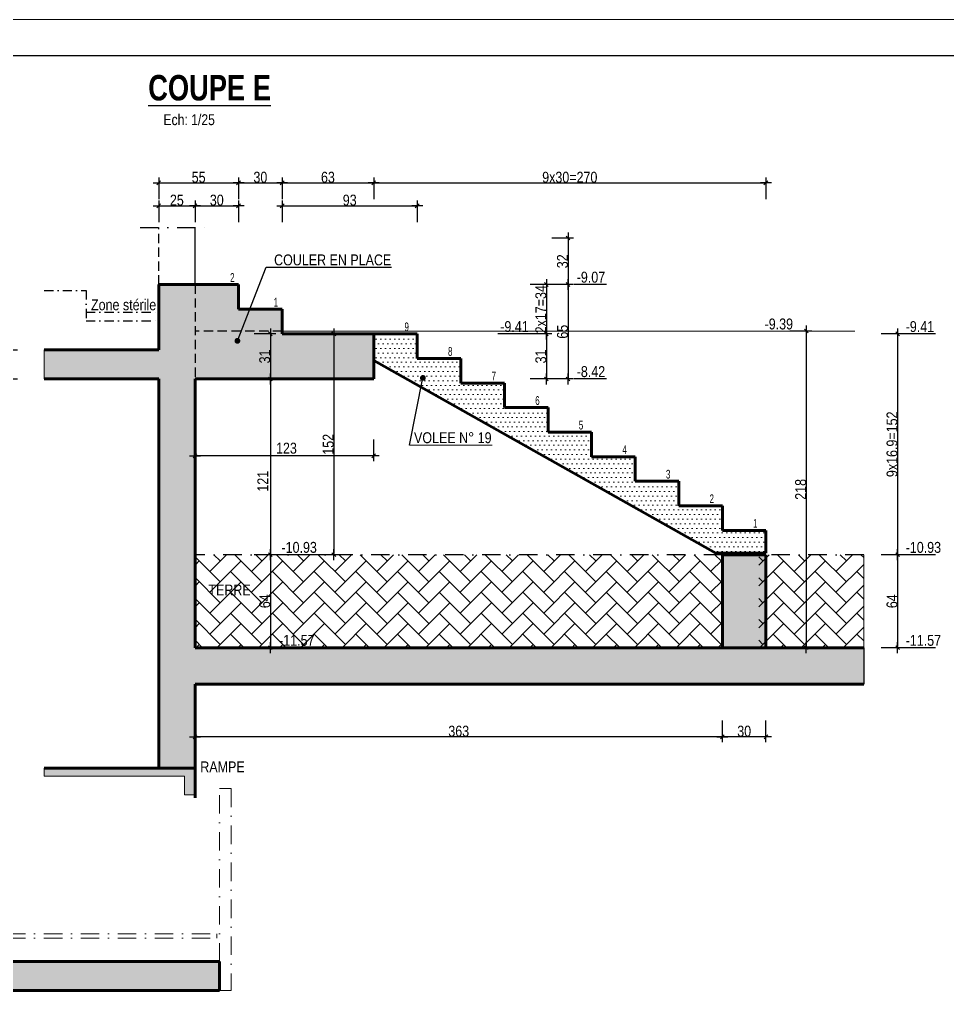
# Model space of a CAD drawing. Header units: centimetres. Extents: x 10776 to 19730, y -16504 to -13534.
# Drawn here: x 13501 to 14779, y -14871 to -13534 of the extents above; entities that cross this region are included whole.
import ezdxf
from ezdxf.enums import TextEntityAlignment as Align

# ---------------------------------------------------------------- set-up
doc = ezdxf.new("R2010")
doc.units = ezdxf.units.CM
doc.header["$PDMODE"] = 1
doc.header["$PDSIZE"] = -2
doc.linetypes.add('CACHEX2', pattern=[19.05, 12.7, -6.35])
doc.linetypes.add('TIRETPTX2', pattern=[50.8, 25.4, -12.7, 0, -12.7])
for name, color, linetype in [('01_cote_gen', 4, 'Continuous'), ('01_linteaux', 2, 'Continuous'), ('01_poch_BN', 9, 'Continuous'), ('01_poch_murs', 253, 'Continuous'), ('01_texte', 230, 'Continuous'), ('AA_COTES', 2, 'Continuous')]:
    doc.layers.add(name, color=color, linetype=linetype)
doc.layers.add('01_murs_coup', color=5, linetype='Continuous', lineweight=60)
doc.layers.add('01_tram_axes', color=2, linetype='TIRETPTX2', lineweight=9)
doc.styles.add('ARIAL NA', font='ARIALN.TTF')
doc.styles.add('Arial Narrow', font='ARIALN.TTF')
doc.styles.add('impact', font='impact.ttf')
doc.styles.add('MATTE_TXT', font='arial.ttf')
doc.styles.add('STYLE2', font='ARIALN.TTF')
doc.dimstyles.new('JB25', dxfattribs={"dimscale": 0.1, "dimtxt": 150, "dimasz": 15, "dimexe": 0.1, "dimexo": 0.1, "dimgap": 0.09, "dimtad": 1, "dimdec": 1, "dimlfac": 0.5, "dimdsep": 46, "dimtxsty": 'STYLE2', "dimblk1": 'BOND_G', "dimblk2": 'BOND_D', "dimsah": 1, "dimcen": 1.5, "dimdle": 0.01, "dimse1": 1, "dimse2": 1, "dimclrd": 4, "dimclre": 2, "dimclrt": 6, "dimazin": 2, "dimtfac": 2.333333, "dimtdec": 1, "dimtix": 1, "dimtmove": 2, "dimatfit": 3, "dimldrblk": 'BOND_G', "dimfxl": 1, "dimtolj": 1, "dimtzin": 0, "dimarcsym": 0})

# ---------------------------------------------------------------- blocks, each defined once
blk = doc.blocks.new('BOND_G')
at = {"layer": 'AA_COTES', "color": 0}
for p, q in [((0, -5), (0, 15)), ((5, 0), (-5, 0)), ((1.77, 1.77), (-1.77, -1.77))]:
    blk.add_line(p, q, dxfattribs=at)
blk = doc.blocks.new('BOND_D')
at = {"layer": 'AA_COTES', "color": 0}
for p, q in [((5, 0), (-5, 0)), ((-1.77, -1.77), (1.77, 1.77)), ((0, 5), (0, -15))]:
    blk.add_line(p, q, dxfattribs=at)
blk = doc.blocks.new('*D2822')
at = {"layer": '01_cote_gen', "color": 4, "lineweight": -2, "transparency": 16777216}
blk.add_line((13475.9, -14027.5), (13475.9, -13990.5), dxfattribs=at)
at = {"layer": 'Defpoints', "color": 0, "lineweight": 0, "transparency": 16777216}
for p in [(13475.9, -13989), (13555.8, -13989), (13555.8, -14029)]:
    blk.add_point(p, dxfattribs=at)
at = {"layer": '01_cote_gen', "color": 4, "lineweight": -2, "transparency": 16777216, "xscale": 1.5, "yscale": 1.5, "zscale": 1.5}
for name, p, rotation in [('BOND_D', (13475.9, -13989), 90), ('BOND_G', (13475.9, -14029), 270)]:
    blk.add_blockref(name, p, dxfattribs=dict(at, rotation=rotation))
at = {"layer": '01_cote_gen', "color": 6, "transparency": 16777216, "insert": (13468.3, -14009), "char_height": 15, "attachment_point": 5, "rotation": 90, "style": 'STYLE2'}
blk.add_mtext('\\A1;20', dxfattribs=at)
blk = doc.blocks.new('*D2823')
at = {"layer": '01_cote_gen', "color": 4, "lineweight": -2, "transparency": 16777216}
blk.add_line((13694.2, -13790.6), (13741.2, -13790.6), dxfattribs=at)
at = {"layer": 'Defpoints', "color": 0, "lineweight": 0, "transparency": 16777216}
for p in [(13742.7, -13790.6), (13692.7, -13829.7), (13742.7, -13829.7)]:
    blk.add_point(p, dxfattribs=at)
at = {"layer": '01_cote_gen', "color": 4, "lineweight": -2, "transparency": 16777216, "xscale": 1.5, "yscale": 1.5, "zscale": 1.5, "rotation": 180}
blk.add_blockref('BOND_G', (13692.7, -13790.6), dxfattribs=at)
at = {"layer": '01_cote_gen', "color": 4, "lineweight": -2, "transparency": 16777216, "xscale": 1.5, "yscale": 1.5, "zscale": 1.5}
blk.add_blockref('BOND_D', (13742.7, -13790.6), dxfattribs=at)
at = {"layer": '01_cote_gen', "color": 6, "transparency": 16777216, "insert": (13717.7, -13782.9), "char_height": 15, "attachment_point": 5, "style": 'STYLE2'}
blk.add_mtext('\\A1;25', dxfattribs=at)
blk = doc.blocks.new('*D2899')
at = {"layer": '01_cote_gen', "color": 4, "lineweight": -2, "transparency": 16777216}
blk.add_line((13846.5, -14272.5), (13846.5, -14397.5), dxfattribs=at)
at = {"layer": 'Defpoints', "color": 0, "lineweight": 0, "transparency": 16777216}
for p in [(14663.4, -14271), (13824, -14399), (13846.5, -14399)]:
    blk.add_point(p, dxfattribs=at)
at = {"layer": '01_cote_gen', "color": 4, "lineweight": -2, "transparency": 16777216, "xscale": 1.5, "yscale": 1.5, "zscale": 1.5}
for name, p, rotation in [('BOND_G', (13846.5, -14271), 90), ('BOND_D', (13846.5, -14399), 270)]:
    blk.add_blockref(name, p, dxfattribs=dict(at, rotation=rotation))
at = {"layer": '01_cote_gen', "color": 6, "transparency": 16777216, "insert": (13838.8, -14335), "char_height": 15, "attachment_point": 5, "rotation": 90, "style": 'STYLE2'}
blk.add_mtext('\\A1;64', dxfattribs=at)
blk = doc.blocks.new('*D2900')
at = {"layer": '01_cote_gen', "color": 4, "lineweight": -2, "transparency": 16777216}
blk.add_line((13694.2, -13759.1), (13801.2, -13759.1), dxfattribs=at)
at = {"layer": 'Defpoints', "color": 0, "lineweight": 0, "transparency": 16777216}
for p in [(13802.7, -13759.1), (13692.7, -13805.6), (13802.7, -13899)]:
    blk.add_point(p, dxfattribs=at)
at = {"layer": '01_cote_gen', "color": 4, "lineweight": -2, "transparency": 16777216, "xscale": 1.5, "yscale": 1.5, "zscale": 1.5, "rotation": 180}
blk.add_blockref('BOND_G', (13692.7, -13759.1), dxfattribs=at)
at = {"layer": '01_cote_gen', "color": 4, "lineweight": -2, "transparency": 16777216, "xscale": 1.5, "yscale": 1.5, "zscale": 1.5}
blk.add_blockref('BOND_D', (13802.7, -13759.1), dxfattribs=at)
at = {"layer": '01_cote_gen', "color": 6, "transparency": 16777216, "insert": (13747.7, -13751.4), "char_height": 15, "attachment_point": 5, "style": 'STYLE2'}
blk.add_mtext('\\A1;55', dxfattribs=at)
blk = doc.blocks.new('*D2824')
at = {"layer": '01_cote_gen', "color": 4, "lineweight": -2, "transparency": 16777216}
blk.add_line((13744.2, -13790.6), (13801.2, -13790.6), dxfattribs=at)
at = {"layer": 'Defpoints', "color": 0, "lineweight": 0, "transparency": 16777216}
for p in [(13802.7, -13781.6), (13802.7, -13790.6), (13742.7, -13813.1)]:
    blk.add_point(p, dxfattribs=at)
at = {"layer": '01_cote_gen', "color": 4, "lineweight": -2, "transparency": 16777216, "xscale": 1.5, "yscale": 1.5, "zscale": 1.5, "rotation": 180}
blk.add_blockref('BOND_G', (13742.7, -13790.6), dxfattribs=at)
at = {"layer": '01_cote_gen', "color": 4, "lineweight": -2, "transparency": 16777216, "xscale": 1.5, "yscale": 1.5, "zscale": 1.5}
blk.add_blockref('BOND_D', (13802.7, -13790.6), dxfattribs=at)
at = {"layer": '01_cote_gen', "color": 6, "transparency": 16777216, "insert": (13772.7, -13782.9), "char_height": 15, "attachment_point": 5, "style": 'STYLE2'}
blk.add_mtext('\\A1;30', dxfattribs=at)
blk = doc.blocks.new('*D2901')
at = {"layer": '01_cote_gen', "color": 4, "lineweight": -2, "transparency": 16777216}
blk.add_line((13804.2, -13759.1), (13861.2, -13759.1), dxfattribs=at)
at = {"layer": 'Defpoints', "color": 0, "lineweight": 0, "transparency": 16777216}
for p in [(13862.7, -13759.1), (13802.7, -13813.1), (13862.7, -13933)]:
    blk.add_point(p, dxfattribs=at)
at = {"layer": '01_cote_gen', "color": 4, "lineweight": -2, "transparency": 16777216, "xscale": 1.5, "yscale": 1.5, "zscale": 1.5, "rotation": 180}
blk.add_blockref('BOND_G', (13802.7, -13759.1), dxfattribs=at)
at = {"layer": '01_cote_gen', "color": 4, "lineweight": -2, "transparency": 16777216, "xscale": 1.5, "yscale": 1.5, "zscale": 1.5}
blk.add_blockref('BOND_D', (13862.7, -13759.1), dxfattribs=at)
at = {"layer": '01_cote_gen', "color": 6, "transparency": 16777216, "insert": (13832.7, -13751.4), "char_height": 15, "attachment_point": 5, "style": 'STYLE2'}
blk.add_mtext('\\A1;30', dxfattribs=at)
blk = doc.blocks.new('*D2825')
at = {"layer": '01_cote_gen', "color": 4, "lineweight": -2, "transparency": 16777216}
blk.add_line((14226.5, -13900.5), (14226.5, -13965.5), dxfattribs=at)
at = {"layer": 'Defpoints', "color": 0, "lineweight": 0, "transparency": 16777216}
for p in [(13887.6, -13899), (13992.3, -13967), (14226.5, -13967)]:
    blk.add_point(p, dxfattribs=at)
at = {"layer": '01_cote_gen', "color": 4, "lineweight": -2, "transparency": 16777216, "xscale": 1.5, "yscale": 1.5, "zscale": 1.5}
for name, p, rotation in [('BOND_G', (14226.5, -13899), 90), ('BOND_D', (14226.5, -13967), 270)]:
    blk.add_blockref(name, p, dxfattribs=dict(at, rotation=rotation))
at = {"layer": '01_cote_gen', "color": 6, "transparency": 16777216, "insert": (14218.9, -13933), "char_height": 15, "attachment_point": 5, "rotation": 90, "style": 'STYLE2'}
blk.add_mtext('\\A1;2x17=34', dxfattribs=at)
blk = doc.blocks.new('*D2826')
at = {"layer": '01_cote_gen', "color": 4, "lineweight": -2, "transparency": 16777216}
blk.add_line((14226.5, -13968.5), (14226.5, -14027.5), dxfattribs=at)
at = {"layer": 'Defpoints', "color": 0, "lineweight": 0, "transparency": 16777216}
for p in [(14204, -13967), (14037.5, -14029), (14226.5, -14029)]:
    blk.add_point(p, dxfattribs=at)
at = {"layer": '01_cote_gen', "color": 4, "lineweight": -2, "transparency": 16777216, "xscale": 1.5, "yscale": 1.5, "zscale": 1.5}
for name, p, rotation in [('BOND_G', (14226.5, -13967), 90), ('BOND_D', (14226.5, -14029), 270)]:
    blk.add_blockref(name, p, dxfattribs=dict(at, rotation=rotation))
at = {"layer": '01_cote_gen', "color": 6, "transparency": 16777216, "insert": (14218.9, -13998), "char_height": 15, "attachment_point": 5, "rotation": 90, "style": 'STYLE2'}
blk.add_mtext('\\A1;31', dxfattribs=at)
blk = doc.blocks.new('*D2827')
at = {"layer": '01_cote_gen', "color": 4, "lineweight": -2, "transparency": 16777216}
blk.add_line((14256.3, -13900.5), (14256.3, -14027.5), dxfattribs=at)
at = {"layer": 'Defpoints', "color": 0, "lineweight": 0, "transparency": 16777216}
for p in [(14234, -13899), (14234, -14029), (14256.3, -14029)]:
    blk.add_point(p, dxfattribs=at)
at = {"layer": '01_cote_gen', "color": 4, "lineweight": -2, "transparency": 16777216, "xscale": 1.5, "yscale": 1.5, "zscale": 1.5}
for name, p, rotation in [('BOND_G', (14256.3, -13899), 90), ('BOND_D', (14256.3, -14029), 270)]:
    blk.add_blockref(name, p, dxfattribs=dict(at, rotation=rotation))
at = {"layer": '01_cote_gen', "color": 6, "transparency": 16777216, "insert": (14248.7, -13964), "char_height": 15, "attachment_point": 5, "rotation": 90, "style": 'STYLE2'}
blk.add_mtext('\\A1;65', dxfattribs=at)
blk = doc.blocks.new('*D2828')
at = {"layer": '01_cote_gen', "color": 4, "lineweight": -2, "transparency": 16777216}
blk.add_line((13864.2, -13759.1), (13987.2, -13759.1), dxfattribs=at)
at = {"layer": 'Defpoints', "color": 0, "lineweight": 0, "transparency": 16777216}
for p in [(13862.7, -13750.1), (13988.7, -13759.1), (13988.7, -13935.5)]:
    blk.add_point(p, dxfattribs=at)
at = {"layer": '01_cote_gen', "color": 4, "lineweight": -2, "transparency": 16777216, "xscale": 1.5, "yscale": 1.5, "zscale": 1.5, "rotation": 180}
blk.add_blockref('BOND_G', (13862.7, -13759.1), dxfattribs=at)
at = {"layer": '01_cote_gen', "color": 4, "lineweight": -2, "transparency": 16777216, "xscale": 1.5, "yscale": 1.5, "zscale": 1.5}
blk.add_blockref('BOND_D', (13988.7, -13759.1), dxfattribs=at)
at = {"layer": '01_cote_gen', "color": 6, "transparency": 16777216, "insert": (13925.7, -13751.4), "char_height": 15, "attachment_point": 5, "style": 'STYLE2'}
blk.add_mtext('\\A1;63', dxfattribs=at)
blk = doc.blocks.new('*D2829')
at = {"layer": '01_cote_gen', "color": 4, "lineweight": -2, "ltscale": 0.5, "transparency": 16777216}
blk.add_line((13846.5, -13968.5), (13846.5, -14027.5), dxfattribs=at)
at = {"layer": 'Defpoints', "color": 0, "lineweight": 0, "ltscale": 0.5, "transparency": 16777216}
for p in [(13841.8, -13967), (13841.8, -14029), (13846.5, -14029)]:
    blk.add_point(p, dxfattribs=at)
at = {"layer": '01_cote_gen', "color": 4, "lineweight": -2, "ltscale": 0.5, "transparency": 16777216, "xscale": 1.5, "yscale": 1.5, "zscale": 1.5}
for name, p, rotation in [('BOND_G', (13846.5, -13967), 90), ('BOND_D', (13846.5, -14029), 270)]:
    blk.add_blockref(name, p, dxfattribs=dict(at, rotation=rotation))
at = {"layer": '01_cote_gen', "color": 6, "ltscale": 0.5, "transparency": 16777216, "insert": (13838.8, -13998), "char_height": 15, "attachment_point": 5, "rotation": 90, "style": 'STYLE2'}
blk.add_mtext('\\A1;31', dxfattribs=at)
blk = doc.blocks.new('*D2902')
at = {"layer": '01_cote_gen', "color": 4, "lineweight": -2, "ltscale": 0.5, "transparency": 16777216}
blk.add_line((13987.2, -14134.9), (13744.2, -14134.9), dxfattribs=at)
at = {"layer": 'Defpoints', "color": 0, "lineweight": 0, "ltscale": 0.5, "transparency": 16777216}
for p in [(13988.7, -14017.8), (13742.7, -14029), (13742.7, -14134.9)]:
    blk.add_point(p, dxfattribs=at)
at = {"layer": '01_cote_gen', "color": 4, "lineweight": -2, "ltscale": 0.5, "transparency": 16777216, "xscale": 1.5, "yscale": 1.5, "zscale": 1.5, "rotation": 180}
blk.add_blockref('BOND_D', (13742.7, -14134.9), dxfattribs=at)
at = {"layer": '01_cote_gen', "color": 4, "lineweight": -2, "ltscale": 0.5, "transparency": 16777216, "xscale": 1.5, "yscale": 1.5, "zscale": 1.5}
blk.add_blockref('BOND_G', (13988.7, -14134.9), dxfattribs=at)
at = {"layer": '01_cote_gen', "color": 6, "ltscale": 0.5, "transparency": 16777216, "insert": (13868.6, -14124.4), "char_height": 15, "attachment_point": 5, "style": 'STYLE2'}
blk.add_mtext('\\A1;123', dxfattribs=at)
blk = doc.blocks.new('*D2903')
at = {"layer": '01_cote_gen', "color": 4, "lineweight": -2, "ltscale": 0.5, "transparency": 16777216}
blk.add_line((13846.5, -14030.5), (13846.5, -14269.5), dxfattribs=at)
at = {"layer": 'Defpoints', "color": 0, "lineweight": 0, "ltscale": 0.5, "transparency": 16777216}
for p in [(13839.9, -14029), (13846.5, -14271), (14663.4, -14271)]:
    blk.add_point(p, dxfattribs=at)
at = {"layer": '01_cote_gen', "color": 4, "lineweight": -2, "ltscale": 0.5, "transparency": 16777216, "xscale": 1.5, "yscale": 1.5, "zscale": 1.5}
for name, p, rotation in [('BOND_G', (13846.5, -14029), 90), ('BOND_D', (13846.5, -14271), 270)]:
    blk.add_blockref(name, p, dxfattribs=dict(at, rotation=rotation))
at = {"layer": '01_cote_gen', "color": 6, "ltscale": 0.5, "transparency": 16777216, "insert": (13836.1, -14169.8), "char_height": 15, "attachment_point": 5, "rotation": 90, "style": 'STYLE2'}
blk.add_mtext('\\A1;121', dxfattribs=at)
blk = doc.blocks.new('*D2904')
at = {"layer": '01_cote_gen', "color": 4, "lineweight": -2, "ltscale": 0.5, "transparency": 16777216}
blk.add_line((13933.9, -13968.5), (13933.9, -14269.5), dxfattribs=at)
at = {"layer": 'Defpoints', "color": 0, "lineweight": 0, "ltscale": 0.5, "transparency": 16777216}
for p in [(13925.7, -13967), (13925.7, -14271), (13933.9, -14271)]:
    blk.add_point(p, dxfattribs=at)
at = {"layer": '01_cote_gen', "color": 4, "lineweight": -2, "ltscale": 0.5, "transparency": 16777216, "xscale": 1.5, "yscale": 1.5, "zscale": 1.5}
for name, p, rotation in [('BOND_G', (13933.9, -13967), 90), ('BOND_D', (13933.9, -14271), 270)]:
    blk.add_blockref(name, p, dxfattribs=dict(at, rotation=rotation))
at = {"layer": '01_cote_gen', "color": 6, "ltscale": 0.5, "transparency": 16777216, "insert": (13926.2, -14119), "char_height": 15, "attachment_point": 5, "rotation": 90, "style": 'STYLE2'}
blk.add_mtext('\\A1;152', dxfattribs=at)
blk = doc.blocks.new('*D2905')
at = {"layer": '01_cote_gen', "color": 4, "lineweight": -2, "transparency": 16777216}
blk.add_line((14527.3, -14521.6), (14470.3, -14521.6), dxfattribs=at)
at = {"layer": 'Defpoints', "color": 0, "lineweight": 0, "transparency": 16777216}
for p in [(14468.8, -14344.4), (14528.8, -14344.4), (14468.8, -14521.6)]:
    blk.add_point(p, dxfattribs=at)
at = {"layer": '01_cote_gen', "color": 4, "lineweight": -2, "transparency": 16777216, "xscale": 1.5, "yscale": 1.5, "zscale": 1.5, "rotation": 180}
blk.add_blockref('BOND_D', (14468.8, -14521.6), dxfattribs=at)
at = {"layer": '01_cote_gen', "color": 4, "lineweight": -2, "transparency": 16777216, "xscale": 1.5, "yscale": 1.5, "zscale": 1.5}
blk.add_blockref('BOND_G', (14528.8, -14521.6), dxfattribs=at)
at = {"layer": '01_cote_gen', "color": 6, "lineweight": 0, "transparency": 16777216, "insert": (14498.8, -14514), "char_height": 15, "attachment_point": 5, "style": 'STYLE2'}
blk.add_mtext('\\A1;30', dxfattribs=at)
blk = doc.blocks.new('*D2906')
at = {"layer": '01_cote_gen', "color": 4, "lineweight": -2, "transparency": 16777216}
blk.add_line((14467.3, -14521.6), (13744.2, -14521.6), dxfattribs=at)
at = {"layer": 'Defpoints', "color": 0, "lineweight": 0, "transparency": 16777216}
for p in [(13742.7, -14490.8), (14468.8, -14499.1), (13742.7, -14521.6)]:
    blk.add_point(p, dxfattribs=at)
at = {"layer": '01_cote_gen', "color": 4, "lineweight": -2, "transparency": 16777216, "xscale": 1.5, "yscale": 1.5, "zscale": 1.5, "rotation": 180}
blk.add_blockref('BOND_D', (13742.7, -14521.6), dxfattribs=at)
at = {"layer": '01_cote_gen', "color": 4, "lineweight": -2, "transparency": 16777216, "xscale": 1.5, "yscale": 1.5, "zscale": 1.5}
blk.add_blockref('BOND_G', (14468.8, -14521.6), dxfattribs=at)
at = {"layer": '01_cote_gen', "color": 6, "lineweight": 0, "transparency": 16777216, "insert": (14105.8, -14514), "char_height": 15, "attachment_point": 5, "style": 'STYLE2'}
blk.add_mtext('\\A1;363', dxfattribs=at)
blk = doc.blocks.new('*D2830')
at = {"layer": '01_cote_gen', "color": 4, "lineweight": -2, "transparency": 16777216}
blk.add_line((14710.1, -13968.5), (14710.1, -14269.5), dxfattribs=at)
at = {"layer": 'Defpoints', "color": 0, "lineweight": 0, "transparency": 16777216}
for p in [(14114.6, -13967), (14631.4, -14271), (14710.1, -14271)]:
    blk.add_point(p, dxfattribs=at)
at = {"layer": '01_cote_gen', "color": 4, "lineweight": -2, "transparency": 16777216, "xscale": 1.5, "yscale": 1.5, "zscale": 1.5}
for name, p, rotation in [('BOND_G', (14710.1, -13967), 90), ('BOND_D', (14710.1, -14271), 270)]:
    blk.add_blockref(name, p, dxfattribs=dict(at, rotation=rotation))
at = {"layer": '01_cote_gen', "color": 6, "lineweight": 0, "transparency": 16777216, "insert": (14702.4, -14119), "char_height": 15, "attachment_point": 5, "rotation": 90, "style": 'STYLE2'}
blk.add_mtext('\\A1;9x16.9=152', dxfattribs=at)
blk = doc.blocks.new('*D2831')
at = {"layer": '01_cote_gen', "color": 4, "lineweight": -2, "transparency": 16777216}
blk.add_line((14710.1, -14272.5), (14710.1, -14397.5), dxfattribs=at)
at = {"layer": 'Defpoints', "color": 0, "lineweight": 0, "transparency": 16777216}
for p in [(14695.8, -14271), (14695.8, -14399), (14710.1, -14399)]:
    blk.add_point(p, dxfattribs=at)
at = {"layer": '01_cote_gen', "color": 4, "lineweight": -2, "transparency": 16777216, "xscale": 1.5, "yscale": 1.5, "zscale": 1.5}
for name, p, rotation in [('BOND_G', (14710.1, -14271), 90), ('BOND_D', (14710.1, -14399), 270)]:
    blk.add_blockref(name, p, dxfattribs=dict(at, rotation=rotation))
at = {"layer": '01_cote_gen', "color": 6, "lineweight": 0, "transparency": 16777216, "insert": (14702.4, -14335), "char_height": 15, "attachment_point": 5, "rotation": 90, "style": 'STYLE2'}
blk.add_mtext('\\A1;64', dxfattribs=at)
blk = doc.blocks.new('*D2907')
at = {"layer": '01_cote_gen', "color": 4, "lineweight": -2, "transparency": 16777216}
blk.add_line((13990.2, -13759.1), (14527.2, -13759.1), dxfattribs=at)
at = {"layer": 'Defpoints', "color": 0, "lineweight": 0, "transparency": 16777216}
for p in [(14528.7, -13759.1), (13988.7, -13781.6), (14528.7, -14237.4)]:
    blk.add_point(p, dxfattribs=at)
at = {"layer": '01_cote_gen', "color": 4, "lineweight": -2, "transparency": 16777216, "xscale": 1.5, "yscale": 1.5, "zscale": 1.5, "rotation": 180}
blk.add_blockref('BOND_G', (13988.7, -13759.1), dxfattribs=at)
at = {"layer": '01_cote_gen', "color": 4, "lineweight": -2, "transparency": 16777216, "xscale": 1.5, "yscale": 1.5, "zscale": 1.5}
blk.add_blockref('BOND_D', (14528.7, -13759.1), dxfattribs=at)
at = {"layer": '01_cote_gen', "color": 6, "lineweight": 0, "transparency": 16777216, "insert": (14258.7, -13751.4), "char_height": 15, "attachment_point": 5, "style": 'STYLE2'}
blk.add_mtext('\\A1;9x30=270', dxfattribs=at)
blk = doc.blocks.new('*D2832')
at = {"layer": '01_cote_gen', "color": 4, "lineweight": -2, "transparency": 16777216}
blk.add_line((14256.3, -13836.5), (14256.3, -13897.5), dxfattribs=at)
at = {"layer": 'Defpoints', "color": 0, "lineweight": 0, "transparency": 16777216}
for p in [(14247.4, -13835), (14234, -13899), (14256.3, -13899)]:
    blk.add_point(p, dxfattribs=at)
at = {"layer": '01_cote_gen', "color": 4, "lineweight": -2, "transparency": 16777216, "xscale": 1.5, "yscale": 1.5, "zscale": 1.5}
for name, p, rotation in [('BOND_G', (14256.3, -13835), 90), ('BOND_D', (14256.3, -13899), 270)]:
    blk.add_blockref(name, p, dxfattribs=dict(at, rotation=rotation))
at = {"layer": '01_cote_gen', "color": 6, "lineweight": 0, "transparency": 16777216, "insert": (14248.7, -13867), "char_height": 15, "attachment_point": 5, "rotation": 90, "style": 'STYLE2'}
blk.add_mtext('\\A1;32', dxfattribs=at)
blk = doc.blocks.new('*D2908')
at = {"layer": '01_cote_gen', "color": 4, "lineweight": -2, "transparency": 16777216}
blk.add_line((14584.3, -13964.5), (14584.3, -14397.5), dxfattribs=at)
at = {"layer": 'Defpoints', "color": 0, "lineweight": 0, "transparency": 16777216}
for p in [(14572.2, -13963), (14578.8, -14399), (14584.3, -14399)]:
    blk.add_point(p, dxfattribs=at)
at = {"layer": '01_cote_gen', "color": 4, "lineweight": -2, "transparency": 16777216, "xscale": 1.5, "yscale": 1.5, "zscale": 1.5}
for name, p, rotation in [('BOND_G', (14584.3, -13963), 90), ('BOND_D', (14584.3, -14399), 270)]:
    blk.add_blockref(name, p, dxfattribs=dict(at, rotation=rotation))
at = {"layer": '01_cote_gen', "color": 6, "lineweight": 0, "transparency": 16777216, "insert": (14576.6, -14181), "char_height": 15, "attachment_point": 5, "rotation": 90, "style": 'STYLE2'}
blk.add_mtext('\\A1;218', dxfattribs=at)
blk = doc.blocks.new('*D2909')
at = {"layer": '01_cote_gen', "color": 4, "lineweight": -2, "transparency": 16777216}
blk.add_line((13864.2, -13790.6), (14047.2, -13790.6), dxfattribs=at)
at = {"layer": 'Defpoints', "color": 0, "lineweight": 0, "transparency": 16777216}
for p in [(13862.7, -13781.6), (14048.7, -13790.6), (14048.7, -13967)]:
    blk.add_point(p, dxfattribs=at)
at = {"layer": '01_cote_gen', "color": 4, "lineweight": -2, "transparency": 16777216, "xscale": 1.5, "yscale": 1.5, "zscale": 1.5, "rotation": 180}
blk.add_blockref('BOND_G', (13862.7, -13790.6), dxfattribs=at)
at = {"layer": '01_cote_gen', "color": 4, "lineweight": -2, "transparency": 16777216, "xscale": 1.5, "yscale": 1.5, "zscale": 1.5}
blk.add_blockref('BOND_D', (14048.7, -13790.6), dxfattribs=at)
at = {"layer": '01_cote_gen', "color": 6, "lineweight": 0, "transparency": 16777216, "insert": (13955.7, -13782.9), "char_height": 15, "attachment_point": 5, "style": 'STYLE2'}
blk.add_mtext('\\A1;93', dxfattribs=at)

msp = doc.modelspace()

# ---------------------------------------------------------------- hatches: boundary and pattern name
at = {"layer": '01_poch_BN', "lineweight": 0}
h = msp.add_hatch(color=256, dxfattribs=at)
h.dxf.hatch_style = 1
h.paths.add_polyline_path([(13988.73, -13967.01), (13862.73, -13967.01), (13862.73, -13933.01), (13802.73, -13933.01), (13802.73, -13899.01), (13692.73, -13899.01), (13692.73, -13989.01), (13535.06, -13989.01), (13535.06, -14029.01), (13692.73, -14029.01), (13692.73, -14565.01), (13742.73, -14565.01), (13742.73, -14449.01), (14663.41, -14449.01), (14663.41, -14399.01), (13742.73, -14399.01), (13742.73, -14029.01), (13988.73, -14029.01)])
h.paths.add_polyline_path([(13742.73, -14565.01), (13692.73, -14565.01), (13535.06, -14565.01), (13535.06, -14575.81), (13728.37, -14575.81), (13728.37, -14601.64), (13742.73, -14601.64)])
h = msp.add_hatch(color=256, dxfattribs=at)
h.dxf.hatch_style = 1
h.paths.add_polyline_path([(14663.41, -14399.01), (13742.73, -14399.01), (13742.73, -14029.01), (13742.73, -13899.01), (13692.73, -13899.01), (13692.73, -13989.01), (13535.06, -13989.01), (13535.06, -14029.01), (13692.73, -14029.01), (13692.73, -14565.01), (13742.73, -14565.01), (13742.73, -14449.01), (14663.41, -14449.01)])
h.paths.add_polyline_path([(14528.78, -14271.01), (14468.78, -14271.01), (14468.78, -14399.01), (14528.78, -14399.01)], flags=17)
h = msp.add_hatch(dxfattribs=at)
h.set_pattern_fill('DOTS', color=2, scale=4)
h.set_pattern_definition([(0, (0, -5141.4773), (3.175, 6.35), [0, -6.35])])
h.paths.add_polyline_path([(14168.73, -14034.61), (14108.73, -14034.61), (14108.73, -14000.81), (14048.73, -14000.81), (14048.73, -13967.01), (13988.73, -13967.01), (13988.73, -14003.74), (14053.91, -14040.46), (14056.07, -14029.54, -0.3578993), (14054.46, -14027.58, -1), (14058.46, -14027.58, -0.4728633), (14056.07, -14029.54), (14053.91, -14040.46), (14459.63, -14269.01), (14528.73, -14269.01), (14528.73, -14237.41), (14468.73, -14237.41), (14468.73, -14203.61), (14408.73, -14203.61), (14408.73, -14169.81), (14348.73, -14169.81), (14348.73, -14136.01), (14288.73, -14136.01), (14288.73, -14102.21), (14228.73, -14102.21), (14228.73, -14068.41), (14168.73, -14068.41)])
h = msp.add_hatch(color=256, dxfattribs=at)
h.dxf.hatch_style = 1
h.paths.add_polyline_path([(13776.65, -14831.02), (12584.45, -14831.02), (12584.45, -14859.02), (12504.65, -14859.02), (12504.65, -14871.02), (13776.65, -14871.02)])
at = {"layer": '01_poch_murs', "lineweight": 0}
h = msp.add_hatch(dxfattribs=at)
h.set_pattern_fill('AR-HBONE', color=256, scale=0.2)
h.set_pattern_definition([(45, (314.118, -7282.167), (3e-15, 28.73682), [60.96, -20.32]), (135, (328.486, -7267.799), (3e-15, 28.73682), [60.96, -20.32])])
h.paths.add_polyline_path([(14663.41, -14271.01), (14518.78, -14271.01), (14518.78, -14399.01), (14663.41, -14399.01)])
h.paths.add_polyline_path([(14468.78, -14271.01), (13742.73, -14271.01), (13742.73, -14399.01), (14468.78, -14399.01)])
h.paths.add_polyline_path([(13854.33, -14348.2), (13854.33, -14321.59), (13823.1, -14321.59), (13823.1, -14348.2)], flags=24)
h.paths.add_polyline_path([(13854.66, -14400.48), (13911.04, -14400.48), (13911.04, -14377.5), (13854.66, -14377.5)], flags=9)
h.paths.add_polyline_path([(13757.4, -14330.83), (13823.12, -14330.83), (13823.12, -14308.33), (13757.4, -14308.33)], flags=24)

# ---------------------------------------------------------------- linework, layer by layer
at = {"layer": '01_cote_gen', "lineweight": 0}
msp.add_line((13776.65, -14871.02), (13792.65, -14871.02), dxfattribs=at)
at = {"layer": '01_linteaux', "linetype": 'TIRETPTX2'}
for p, q in [((13667.13, -13820.28), (13768.13, -13820.28)), ((14468.78, -14271.01), (13742.73, -14271.01)), ((14663.41, -14271.01), (14528.78, -14271.01))]:
    msp.add_line(p, q, dxfattribs=at)
at = {"layer": '01_linteaux', "linetype": 'CACHEX2'}
for p, q in [((13692.73, -13899.01), (13692.73, -13820.28)), ((13742.73, -13899.01), (13742.73, -14029.01)), ((13862.73, -13963.01), (13742.73, -13963.01))]:
    msp.add_line(p, q, dxfattribs=at)
at = {"layer": '01_linteaux'}
msp.add_line((13742.73, -13899.01), (13742.73, -13820.28), dxfattribs=at)
at = {"layer": '01_linteaux', "linetype": 'TIRETPTX2', "ltscale": 0.5}
for p, q in [((13535.06, -13907.01), (13592.73, -13907.01)), ((13592.73, -13907.01), (13592.73, -13949.01)), ((13592.73, -13937.01), (13692.73, -13937.01)), ((13592.73, -13949.01), (13692.73, -13949.01))]:
    msp.add_line(p, q, dxfattribs=at)
at = {"layer": '01_linteaux', "lineweight": 0}
msp.add_line((14651.01, -13963.01), (13862.73, -13963.01), dxfattribs=at)
at = {"layer": '01_murs_coup'}
for p, q in [((13692.73, -13899.01), (13802.73, -13899.01)), ((13692.73, -13899.01), (13692.73, -13989.01)), ((13802.73, -13899.01), (13802.73, -13933.01)), ((13802.73, -13933.01), (13862.73, -13933.01)), ((13862.73, -13933.01), (13862.73, -13967.01)), ((13862.73, -13967.01), (13988.73, -13967.01)), ((13988.73, -13967.01), (13988.73, -14029.01)), ((13988.73, -13967.01), (14048.73, -13967.01)), ((14048.73, -13967.01), (14048.73, -14000.81)), ((13535.06, -13989.01), (13692.73, -13989.01)), ((13988.73, -14003.74), (14459.63, -14269.01)), ((14048.73, -14000.81), (14108.73, -14000.81)), ((14108.73, -14000.81), (14108.73, -14034.61)), ((13535.06, -14029.01), (13692.73, -14029.01)), ((13692.73, -14029.01), (13692.73, -14565.01)), ((13742.73, -14029.01), (13742.73, -14399.01)), ((13742.73, -14029.01), (13988.73, -14029.01)), ((14108.73, -14034.61), (14168.73, -14034.61)), ((14168.73, -14034.61), (14168.73, -14068.41)), ((14168.73, -14068.41), (14228.73, -14068.41)), ((14228.73, -14068.41), (14228.73, -14102.21)), ((14228.73, -14102.21), (14288.73, -14102.21)), ((14288.73, -14102.21), (14288.73, -14136.01)), ((14288.73, -14136.01), (14348.73, -14136.01)), ((14348.73, -14136.01), (14348.73, -14169.81)), ((14348.73, -14169.81), (14408.73, -14169.81)), ((14408.73, -14169.81), (14408.73, -14203.61)), ((14408.73, -14203.61), (14468.73, -14203.61)), ((14468.73, -14203.61), (14468.73, -14237.41)), ((14468.73, -14237.41), (14528.73, -14237.41)), ((14528.73, -14237.41), (14528.73, -14269.01)), ((14528.73, -14269.01), (14459.63, -14269.01)), ((14468.78, -14271.01), (14468.78, -14399.01)), ((14468.78, -14271.01), (14528.78, -14271.01)), ((14528.78, -14271.01), (14528.78, -14399.01)), ((14663.41, -14399.01), (13742.73, -14399.01)), ((14663.41, -14449.01), (13742.73, -14449.01)), ((13742.73, -14449.01), (13742.73, -14605.46)), ((13535.06, -14565.01), (13742.73, -14565.01)), ((12584.45, -14831.02), (13776.65, -14831.02)), ((13776.65, -14831.02), (13776.65, -14871.02)), ((12504.65, -14871.02), (13776.65, -14871.02))]:
    msp.add_line(p, q, dxfattribs=at)
at = {"layer": '01_poch_BN', "lineweight": 0}
for p, q in [((10775.83, -13534.04), (19729.76, -13534.04)), ((13535.06, -13989.01), (13535.06, -14029.01)), ((14663.41, -14271.01), (14663.41, -14399.01)), ((13535.06, -14565.01), (13535.06, -14575.81)), ((13535.06, -14575.81), (13728.37, -14575.81)), ((13728.37, -14575.81), (13728.37, -14601.64)), ((13728.37, -14601.64), (13742.73, -14601.64))]:
    msp.add_line(p, q, dxfattribs=at)
at = {"layer": '01_poch_BN'}
msp.add_line((14663.41, -14399.01), (14663.41, -14449.01), dxfattribs=at)
at = {"layer": '01_texte'}
for p, q in [((19679.76, -13584.04), (10825.83, -13584.04)), ((13801.09, -13976.55), (13840.84, -13875.24)), ((13840.84, -13875.24), (14013.1, -13875.24)), ((14309.28, -13899.01), (14264.7, -13899.01)), ((14204.02, -13967.01), (14159.44, -13967.01)), ((14762.18, -13967.01), (14717.6, -13967.01)), ((14038.11, -14120.02), (14056.46, -14027.58)), ((14309.28, -14029.01), (14264.7, -14029.01)), ((13911.25, -14271.01), (13853.96, -14271.01)), ((14762.18, -14271.01), (14717.6, -14271.01)), ((13911.25, -14399.01), (13853.96, -14399.01)), ((14762.18, -14399.01), (14717.6, -14399.01))]:
    msp.add_line(p, q, dxfattribs=at)
at = {"layer": '01_texte', "lineweight": 0}
msp.add_line((14038.11, -14120.02), (14151.85, -14120.02), dxfattribs=at)
at = {"layer": '01_texte', "const_width": 4}
for points in [[(13799.09, -13976.55, 1), (13803.09, -13976.55, 1)], [(14054.46, -14027.58, 1), (14058.46, -14027.58, 1)]]:
    msp.add_lwpolyline(points, format="xyb", close=True, dxfattribs=at)
at = {"layer": '01_tram_axes'}
for p, q in [((13776.65, -14593.02), (13792.65, -14593.02)), ((13776.65, -14831.02), (13776.65, -14593.02)), ((13792.65, -14593.02), (13792.65, -14871.02)), ((12516.65, -14793.02), (13772.65, -14793.02)), ((12516.65, -14799.02), (13772.65, -14799.02)), ((13772.65, -14799.02), (13772.65, -14793.02))]:
    msp.add_line(p, q, dxfattribs=at)

# ---------------------------------------------------------------- texts
at = {"layer": '01_texte', "style": 'impact'}
msp.add_text('%%UCOUPE E', height=35, dxfattribs=at).set_placement((13762.79, -13656.08), align=Align.BOTTOM_CENTER)
at = {"layer": '01_texte', "style": 'MATTE_TXT', "width": 0.8}
msp.add_text('Ech: 1/25', height=15, dxfattribs=at).set_placement((13734.66, -13684.1), align=Align.BOTTOM_CENTER)
at = {"layer": '01_texte', "style": 'ARIAL NA'}
for s, p in [('COULER EN PLACE', (13851.58, -13872.6)), ('-9.07', (14268.23, -13896.39)), ('Zone stérile', (13599.52, -13934.39)), ('-9.41', (14162.97, -13964.39)), ('-9.39', (14526.89, -13960.78)), ('-9.41', (14721.13, -13964.39)), ('-8.42', (14268.23, -14026.39)), ('-10.93', (13861.75, -14268.39)), ('-10.93', (14721.13, -14268.39)), ('TERRE', (13761.15, -14327.08)), ('-11.57', (13858.49, -14396.39)), ('-11.57', (14721.13, -14396.39)), ('RAMPE', (13750, -14570.54))]:
    msp.add_text(s, height=15, dxfattribs=at).set_placement(p)
at = {"layer": '01_texte', "style": 'ARIAL NA', "width": 0.8}
for s, p in [('2', (13791.08, -13895.31)), ('1', (13851.08, -13929.31)), ('9', (14031.08, -13963.31)), ('8', (14091.08, -13997.11)), ('7', (14151.08, -14030.91)), ('6', (14211.08, -14064.71)), ('5', (14271.08, -14098.51)), ('4', (14331.08, -14132.31)), ('3', (14391.08, -14166.11)), ('2', (14451.08, -14199.91)), ('1', (14511.08, -14233.71))]:
    msp.add_text(s, height=12, dxfattribs=at).set_placement(p)
at = {"layer": '01_texte', "style": 'Arial Narrow'}
msp.add_text('VOLEE N° 19', height=15, rotation=0, dxfattribs=at).set_placement((14044.26, -14117.4))

# ---------------------------------------------------------------- dimensions: what is measured, and where the dimension line sits
at = {"layer": '01_cote_gen'}
for base, p1, p2, picture, middle in [((13802.73, -13759.07), (13692.73, -13805.55), (13802.73, -13899.01), '*D2900', (13747.73, -13751.43)), ((13862.73, -13759.07), (13802.73, -13813.06), (13862.73, -13933.01), '*D2901', (13832.73, -13751.4)), ((13988.73, -13759.07), (13862.73, -13750.08), (13988.73, -13935.52), '*D2828', (13925.73, -13751.4)), ((13742.73, -13790.56), (13692.73, -13829.69), (13742.73, -13829.69), '*D2823', (13717.73, -13782.89)), ((13802.73, -13790.56), (13742.73, -13813.06), (13802.73, -13781.57), '*D2824', (13772.73, -13782.89))]:
    dim = msp.add_linear_dim(base=base, p1=p1, p2=p2, dimstyle='JB25', dxfattribs=at)
    dim.commit()
    dim.dimension.update_dxf_attribs({"geometry": picture, "text_midpoint": middle})
at = {"layer": '01_cote_gen', "lineweight": 0}
dim = msp.add_linear_dim(base=(14528.73, -13759.07), p1=(13988.73, -13781.57), p2=(14528.73, -14237.41), text='9x30=270', dimstyle='JB25', dxfattribs=at)
dim.commit()
dim.dimension.update_dxf_attribs({"geometry": '*D2907', "text_midpoint": (14258.73, -13751.4)})
for base, p1, p2, picture, middle in [((14048.73, -13790.56), (13862.73, -13781.57), (14048.73, -13967.01), '*D2909', (13955.73, -13782.89)), ((14468.78, -14521.64), (14528.78, -14344.44), (14468.78, -14344.44), '*D2905', (14498.78, -14513.97)), ((13742.73, -14521.64), (14468.78, -14499.14), (13742.73, -14490.79), '*D2906', (14105.76, -14513.97))]:
    dim = msp.add_linear_dim(base=base, p1=p1, p2=p2, dimstyle='JB25', dxfattribs=at)
    dim.commit()
    dim.dimension.update_dxf_attribs({"geometry": picture, "text_midpoint": middle})
for base, p1, p2, picture, middle in [((14256.34, -13899.01), (14247.37, -13835.01), (14234.02, -13899.01), '*D2832', (14248.67, -13867.01)), ((14584.3, -14399.01), (14572.16, -13963.01), (14578.75, -14399.01), '*D2908', (14576.63, -14181.01)), ((14710.1, -14399.01), (14695.81, -14271.01), (14695.81, -14399.01), '*D2831', (14702.43, -14335.01))]:
    dim = msp.add_linear_dim(base=base, p1=p1, p2=p2, angle=90, dimstyle='JB25', dxfattribs=at)
    dim.commit()
    dim.dimension.update_dxf_attribs({"geometry": picture, "text_midpoint": middle})
at = {"layer": '01_cote_gen'}
dim = msp.add_linear_dim(base=(14226.52, -13967.01), p1=(13887.59, -13899.01), p2=(13992.27, -13967.01), angle=90, text='2x17=34', dimstyle='JB25', dxfattribs=at)
dim.commit()
dim.dimension.update_dxf_attribs({"geometry": '*D2825', "text_midpoint": (14218.85, -13933.01)})
for base, p1, p2, picture, middle in [((14256.34, -14029.01), (14234.02, -13899.01), (14234.02, -14029.01), '*D2827', (14248.67, -13964.01)), ((14226.52, -14029.01), (14204.02, -13967.01), (14037.54, -14029.01), '*D2826', (14218.85, -13998.01)), ((13475.92, -13989.01), (13555.84, -14029.01), (13555.84, -13989.01), '*D2822', (13468.25, -14009.01)), ((13846.46, -14399.01), (14663.41, -14271.01), (13823.96, -14399.01), '*D2899', (13838.79, -14335.01))]:
    dim = msp.add_linear_dim(base=base, p1=p1, p2=p2, angle=90, dimstyle='JB25', dxfattribs=at)
    dim.commit()
    dim.dimension.update_dxf_attribs({"geometry": picture, "text_midpoint": middle})
at = {"layer": '01_cote_gen', "ltscale": 0.5}
for base, p1, p2, picture, middle in [((13846.46, -14029.01), (13841.75, -13967.01), (13841.75, -14029.01), '*D2829', (13838.79, -13998.01)), ((13933.88, -14271.01), (13925.73, -13967.01), (13925.73, -14271.01), '*D2904', (13926.21, -14119.01))]:
    dim = msp.add_linear_dim(base=base, p1=p1, p2=p2, angle=90, dimstyle='JB25', dxfattribs=at)
    dim.commit()
    dim.dimension.update_dxf_attribs({"geometry": picture, "text_midpoint": middle})
at = {"layer": '01_cote_gen', "lineweight": 0}
dim = msp.add_linear_dim(base=(14710.1, -14271.01), p1=(14114.56, -13967.01), p2=(14631.43, -14271.01), angle=90, text='9x16.9=152', dimstyle='JB25', dxfattribs=at)
dim.commit()
dim.dimension.update_dxf_attribs({"geometry": '*D2830', "text_midpoint": (14702.43, -14119.01)})
at = {"layer": '01_cote_gen', "ltscale": 0.5}
dim = msp.add_linear_dim(base=(13742.73, -14134.93), p1=(13988.73, -14017.75), p2=(13742.73, -14029.01), dimstyle='JB25', dxfattribs=at)
dim.commit()
dim.dimension.update_dxf_attribs({"geometry": '*D2902', "text_midpoint": (13868.55, -14124.44), "dimtype": 160})
dim = msp.add_linear_dim(base=(13846.46, -14271.01), p1=(13839.85, -14029.01), p2=(14663.41, -14271.01), angle=90, dimstyle='JB25', dxfattribs=at)
dim.commit()
dim.dimension.update_dxf_attribs({"geometry": '*D2903', "text_midpoint": (13836.1, -14169.75), "dimtype": 160})

doc.saveas('drawing.dxf')
